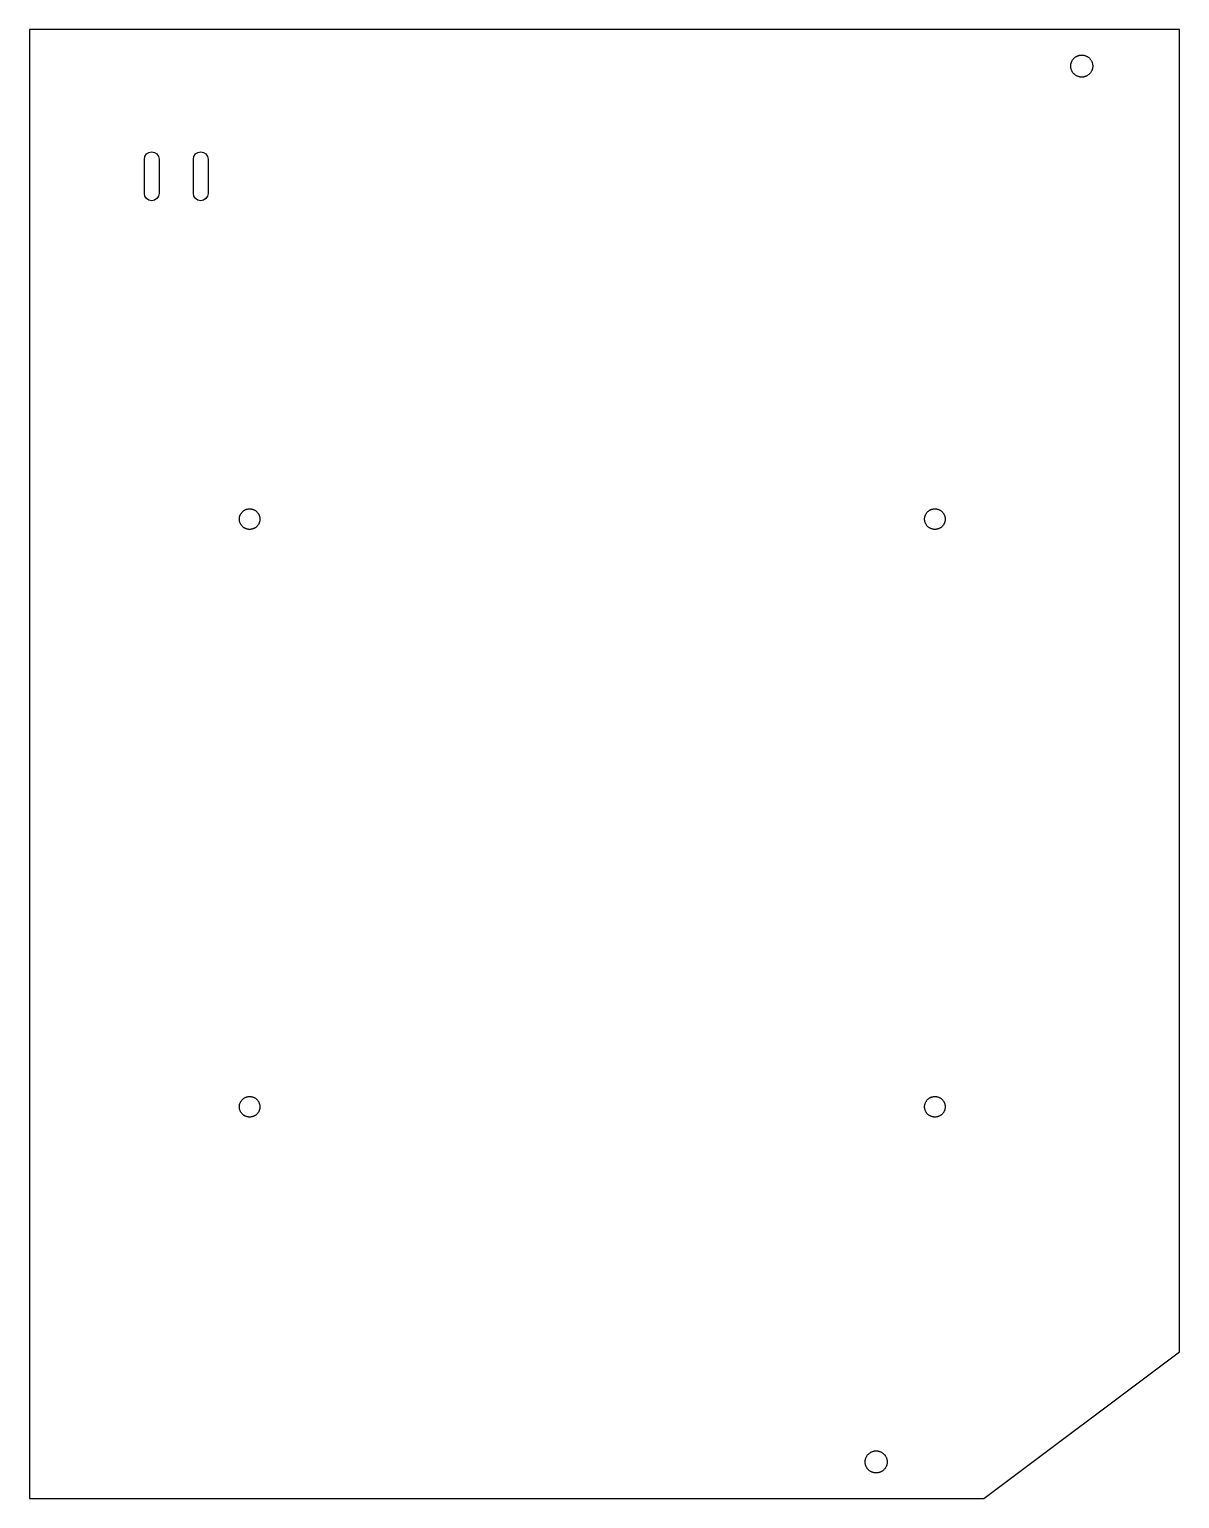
# Model space of a CAD drawing. Header units: metres. Extents: x 0 to 473, y 0 to 300.
# Drawn here: x 238 to 473, y 0 to 300 of the extents above; entities that cross this region are included whole.
import ezdxf

# ---------------------------------------------------------------- set-up
doc = ezdxf.new("R2010")
doc.units = ezdxf.units.M

msp = doc.modelspace()

# ---------------------------------------------------------------- linework, layer by layer
for p, q in [((473, 300), (238, 300)), ((238, 300), (238, 0)), ((473, 30), (473, 300)), ((451.261, 293.927), (451.333, 294.011)), ((451.333, 294.011), (451.409, 294.091)), ((451.409, 294.091), (451.489, 294.167)), ((451.489, 294.167), (451.573, 294.239)), ((451.573, 294.239), (451.66, 294.307)), ((451.66, 294.307), (451.75, 294.371)), ((451.75, 294.371), (451.843, 294.43)), ((451.843, 294.43), (451.939, 294.484)), ((451.939, 294.484), (452.038, 294.534)), ((452.038, 294.534), (452.139, 294.579)), ((452.139, 294.579), (452.242, 294.618)), ((452.242, 294.618), (452.347, 294.653)), ((452.347, 294.653), (452.453, 294.683)), ((452.453, 294.683), (452.561, 294.707)), ((452.561, 294.707), (452.67, 294.726)), ((452.67, 294.726), (452.779, 294.739)), ((452.779, 294.739), (452.89, 294.747)), ((452.89, 294.747), (453, 294.75)), ((453, 294.75), (453.11, 294.747)), ((453.11, 294.747), (453.221, 294.739)), ((453.221, 294.739), (453.33, 294.726)), ((453.33, 294.726), (453.439, 294.707)), ((453.439, 294.707), (453.547, 294.683)), ((453.547, 294.683), (453.653, 294.653)), ((453.653, 294.653), (453.758, 294.618)), ((453.758, 294.618), (453.861, 294.579)), ((453.861, 294.579), (453.962, 294.534)), ((453.962, 294.534), (454.061, 294.484)), ((454.061, 294.484), (454.157, 294.43)), ((454.157, 294.43), (454.25, 294.371)), ((454.25, 294.371), (454.34, 294.307)), ((454.34, 294.307), (454.427, 294.239)), ((454.427, 294.239), (454.511, 294.167)), ((454.511, 294.167), (454.591, 294.091)), ((454.591, 294.091), (454.667, 294.011)), ((454.667, 294.011), (454.739, 293.927)), ((450.75, 292.5), (450.753, 292.61)), ((450.753, 292.39), (450.75, 292.5)), ((450.753, 292.61), (450.761, 292.721)), ((450.761, 292.279), (450.753, 292.39)), ((450.761, 292.721), (450.774, 292.83)), ((450.774, 292.17), (450.761, 292.279)), ((450.774, 292.83), (450.793, 292.939)), ((450.793, 292.061), (450.774, 292.17)), ((450.793, 292.939), (450.817, 293.047)), ((450.817, 291.953), (450.793, 292.061)), ((450.817, 293.047), (450.847, 293.153)), ((450.847, 291.847), (450.817, 291.953)), ((450.847, 293.153), (450.882, 293.258)), ((450.882, 291.742), (450.847, 291.847)), ((450.882, 293.258), (450.921, 293.361)), ((450.921, 291.639), (450.882, 291.742)), ((450.921, 293.361), (450.966, 293.462)), ((450.966, 291.538), (450.921, 291.639)), ((450.966, 293.462), (451.016, 293.561)), ((451.016, 291.439), (450.966, 291.538)), ((451.016, 293.561), (451.07, 293.657)), ((451.07, 291.343), (451.016, 291.439)), ((451.07, 293.657), (451.129, 293.75)), ((451.129, 291.25), (451.07, 291.343)), ((451.129, 293.75), (451.193, 293.84)), ((451.193, 291.16), (451.129, 291.25)), ((451.193, 293.84), (451.261, 293.927)), ((451.261, 291.073), (451.193, 291.16)), ((451.333, 290.989), (451.261, 291.073)), ((454.739, 291.073), (454.667, 290.989)), ((454.739, 293.927), (454.807, 293.84)), ((454.807, 291.16), (454.739, 291.073)), ((454.807, 293.84), (454.871, 293.75)), ((454.871, 291.25), (454.807, 291.16)), ((454.871, 293.75), (454.93, 293.657)), ((454.93, 291.343), (454.871, 291.25)), ((454.93, 293.657), (454.984, 293.561)), ((454.984, 291.439), (454.93, 291.343)), ((454.984, 293.561), (455.034, 293.462)), ((455.034, 291.538), (454.984, 291.439)), ((455.034, 293.462), (455.079, 293.361)), ((455.079, 291.639), (455.034, 291.538)), ((455.079, 293.361), (455.118, 293.258)), ((455.118, 291.742), (455.079, 291.639)), ((455.118, 293.258), (455.153, 293.153)), ((455.153, 291.847), (455.118, 291.742)), ((455.153, 293.153), (455.183, 293.047)), ((455.183, 291.953), (455.153, 291.847)), ((455.183, 293.047), (455.207, 292.939)), ((455.207, 292.061), (455.183, 291.953)), ((455.207, 292.939), (455.226, 292.83)), ((455.226, 292.17), (455.207, 292.061)), ((455.226, 292.83), (455.239, 292.721)), ((455.239, 292.279), (455.226, 292.17)), ((455.239, 292.721), (455.247, 292.61)), ((455.247, 292.39), (455.239, 292.279)), ((455.247, 292.61), (455.25, 292.5)), ((455.25, 292.5), (455.247, 292.39)), ((451.409, 290.909), (451.333, 290.989)), ((451.489, 290.833), (451.409, 290.909)), ((451.573, 290.761), (451.489, 290.833)), ((451.66, 290.693), (451.573, 290.761)), ((451.75, 290.629), (451.66, 290.693)), ((451.843, 290.57), (451.75, 290.629)), ((451.939, 290.516), (451.843, 290.57)), ((452.038, 290.466), (451.939, 290.516)), ((452.139, 290.421), (452.038, 290.466)), ((452.242, 290.382), (452.139, 290.421)), ((452.347, 290.347), (452.242, 290.382)), ((452.453, 290.317), (452.347, 290.347)), ((452.561, 290.293), (452.453, 290.317)), ((452.67, 290.274), (452.561, 290.293)), ((452.779, 290.261), (452.67, 290.274)), ((452.89, 290.253), (452.779, 290.261)), ((453, 290.25), (452.89, 290.253)), ((453.11, 290.253), (453, 290.25)), ((453.221, 290.261), (453.11, 290.253)), ((453.33, 290.274), (453.221, 290.261)), ((453.439, 290.293), (453.33, 290.274)), ((453.547, 290.317), (453.439, 290.293)), ((453.653, 290.347), (453.547, 290.317)), ((453.758, 290.382), (453.653, 290.347)), ((453.861, 290.421), (453.758, 290.382)), ((453.962, 290.466), (453.861, 290.421)), ((454.061, 290.516), (453.962, 290.466)), ((454.157, 290.57), (454.061, 290.516)), ((454.25, 290.629), (454.157, 290.57)), ((454.34, 290.693), (454.25, 290.629)), ((454.427, 290.761), (454.34, 290.693)), ((454.511, 290.833), (454.427, 290.761)), ((454.591, 290.909), (454.511, 290.833)), ((454.667, 290.989), (454.591, 290.909)), ((261.5, 273.5), (261.614, 274.074)), ((261.5, 266.5), (261.5, 273.5)), ((261.614, 274.074), (261.939, 274.561)), ((261.939, 274.561), (262.426, 274.886)), ((262.426, 274.886), (263, 275)), ((263, 275), (263.574, 274.886)), ((263.574, 274.886), (264.061, 274.561)), ((264.061, 274.561), (264.386, 274.074)), ((264.386, 274.074), (264.5, 273.5)), ((264.5, 273.5), (264.5, 266.5)), ((271.5, 273.5), (271.614, 274.074)), ((271.5, 266.5), (271.5, 273.5)), ((271.614, 274.074), (271.939, 274.561)), ((271.939, 274.561), (272.426, 274.886)), ((272.426, 274.886), (273, 275)), ((273, 275), (273.574, 274.886)), ((273.574, 274.886), (274.061, 274.561)), ((274.061, 274.561), (274.386, 274.074)), ((274.386, 274.074), (274.5, 273.5)), ((274.5, 273.5), (274.5, 266.5)), ((261.614, 265.926), (261.5, 266.5)), ((261.939, 265.439), (261.614, 265.926)), ((262.426, 265.114), (261.939, 265.439)), ((263, 265), (262.426, 265.114)), ((263.574, 265.114), (263, 265)), ((264.061, 265.439), (263.574, 265.114)), ((264.386, 265.926), (264.061, 265.439)), ((264.5, 266.5), (264.386, 265.926)), ((271.614, 265.926), (271.5, 266.5)), ((271.939, 265.439), (271.614, 265.926)), ((272.426, 265.114), (271.939, 265.439)), ((273, 265), (272.426, 265.114)), ((273.574, 265.114), (273, 265)), ((274.061, 265.439), (273.574, 265.114)), ((274.386, 265.926), (274.061, 265.439)), ((274.5, 266.5), (274.386, 265.926)), ((281.148, 200.99), (281.199, 201.08)), ((281.199, 201.08), (281.254, 201.167)), ((281.254, 201.167), (281.313, 201.251)), ((281.313, 201.251), (281.377, 201.332)), ((281.377, 201.332), (281.444, 201.41)), ((281.444, 201.41), (281.515, 201.485)), ((281.515, 201.485), (281.59, 201.556)), ((281.59, 201.556), (281.668, 201.623)), ((281.668, 201.623), (281.749, 201.687)), ((281.749, 201.687), (281.833, 201.746)), ((281.833, 201.746), (281.92, 201.801)), ((281.92, 201.801), (282.01, 201.852)), ((282.01, 201.852), (282.102, 201.898)), ((282.102, 201.898), (282.196, 201.94)), ((282.196, 201.94), (282.293, 201.977)), ((282.293, 201.977), (282.39, 202.01)), ((282.39, 202.01), (282.49, 202.037)), ((282.49, 202.037), (282.59, 202.06)), ((282.59, 202.06), (282.692, 202.077)), ((282.692, 202.077), (282.794, 202.09)), ((282.794, 202.09), (282.897, 202.097)), ((282.897, 202.097), (283, 202.1)), ((283, 202.1), (283.103, 202.097)), ((283.103, 202.097), (283.206, 202.09)), ((283.206, 202.09), (283.308, 202.077)), ((283.308, 202.077), (283.41, 202.06)), ((283.41, 202.06), (283.51, 202.037)), ((283.51, 202.037), (283.61, 202.01)), ((283.61, 202.01), (283.707, 201.977)), ((283.707, 201.977), (283.804, 201.94)), ((283.804, 201.94), (283.898, 201.898)), ((283.898, 201.898), (283.99, 201.852)), ((283.99, 201.852), (284.08, 201.801)), ((284.08, 201.801), (284.167, 201.746)), ((284.167, 201.746), (284.251, 201.687)), ((284.251, 201.687), (284.332, 201.623)), ((284.332, 201.623), (284.41, 201.556)), ((284.41, 201.556), (284.485, 201.485)), ((284.485, 201.485), (284.556, 201.41)), ((284.556, 201.41), (284.623, 201.332)), ((284.623, 201.332), (284.687, 201.251)), ((284.687, 201.251), (284.746, 201.167)), ((284.746, 201.167), (284.801, 201.08)), ((284.801, 201.08), (284.852, 200.99)), ((421.148, 200.99), (421.199, 201.08)), ((421.199, 201.08), (421.254, 201.167)), ((421.254, 201.167), (421.313, 201.251)), ((421.313, 201.251), (421.377, 201.332)), ((421.377, 201.332), (421.444, 201.41)), ((421.444, 201.41), (421.515, 201.485)), ((421.515, 201.485), (421.59, 201.556)), ((421.59, 201.556), (421.668, 201.623)), ((421.668, 201.623), (421.749, 201.687)), ((421.749, 201.687), (421.833, 201.746)), ((421.833, 201.746), (421.92, 201.801)), ((421.92, 201.801), (422.01, 201.852)), ((422.01, 201.852), (422.102, 201.898)), ((422.102, 201.898), (422.196, 201.94)), ((422.196, 201.94), (422.293, 201.977)), ((422.293, 201.977), (422.39, 202.01)), ((422.39, 202.01), (422.49, 202.037)), ((422.49, 202.037), (422.59, 202.06)), ((422.59, 202.06), (422.692, 202.077)), ((422.692, 202.077), (422.794, 202.09)), ((422.794, 202.09), (422.897, 202.097)), ((422.897, 202.097), (423, 202.1)), ((423, 202.1), (423.103, 202.097)), ((423.103, 202.097), (423.206, 202.09)), ((423.206, 202.09), (423.308, 202.077)), ((423.308, 202.077), (423.41, 202.06)), ((423.41, 202.06), (423.51, 202.037)), ((423.51, 202.037), (423.61, 202.01)), ((423.61, 202.01), (423.707, 201.977)), ((423.707, 201.977), (423.804, 201.94)), ((423.804, 201.94), (423.898, 201.898)), ((423.898, 201.898), (423.99, 201.852)), ((423.99, 201.852), (424.08, 201.801)), ((424.08, 201.801), (424.167, 201.746)), ((424.167, 201.746), (424.251, 201.687)), ((424.251, 201.687), (424.332, 201.623)), ((424.332, 201.623), (424.41, 201.556)), ((424.41, 201.556), (424.485, 201.485)), ((424.485, 201.485), (424.556, 201.41)), ((424.556, 201.41), (424.623, 201.332)), ((424.623, 201.332), (424.687, 201.251)), ((424.687, 201.251), (424.746, 201.167)), ((424.746, 201.167), (424.801, 201.08)), ((424.801, 201.08), (424.852, 200.99)), ((280.9, 200), (280.903, 200.103)), ((280.903, 199.897), (280.9, 200)), ((280.903, 200.103), (280.91, 200.206)), ((280.91, 199.794), (280.903, 199.897)), ((280.91, 200.206), (280.923, 200.308)), ((280.923, 199.692), (280.91, 199.794)), ((280.923, 200.308), (280.94, 200.41)), ((280.94, 199.59), (280.923, 199.692)), ((280.94, 200.41), (280.963, 200.51)), ((280.963, 199.49), (280.94, 199.59)), ((280.963, 200.51), (280.99, 200.61)), ((280.99, 199.39), (280.963, 199.49)), ((280.99, 200.61), (281.023, 200.707)), ((281.023, 199.293), (280.99, 199.39)), ((281.023, 200.707), (281.06, 200.804)), ((281.06, 199.196), (281.023, 199.293)), ((281.06, 200.804), (281.102, 200.898)), ((281.102, 199.102), (281.06, 199.196)), ((281.102, 200.898), (281.148, 200.99)), ((281.148, 199.01), (281.102, 199.102)), ((281.199, 198.92), (281.148, 199.01)), ((281.254, 198.833), (281.199, 198.92)), ((281.313, 198.749), (281.254, 198.833)), ((281.377, 198.668), (281.313, 198.749)), ((281.444, 198.59), (281.377, 198.668)), ((281.515, 198.515), (281.444, 198.59)), ((281.59, 198.444), (281.515, 198.515)), ((281.668, 198.377), (281.59, 198.444)), ((281.749, 198.313), (281.668, 198.377)), ((281.833, 198.254), (281.749, 198.313)), ((281.92, 198.199), (281.833, 198.254)), ((282.01, 198.148), (281.92, 198.199)), ((282.102, 198.102), (282.01, 198.148)), ((282.196, 198.06), (282.102, 198.102)), ((282.293, 198.023), (282.196, 198.06)), ((282.39, 197.99), (282.293, 198.023)), ((283.707, 198.023), (283.61, 197.99)), ((283.804, 198.06), (283.707, 198.023)), ((283.898, 198.102), (283.804, 198.06)), ((283.99, 198.148), (283.898, 198.102)), ((284.08, 198.199), (283.99, 198.148)), ((284.167, 198.254), (284.08, 198.199)), ((284.251, 198.313), (284.167, 198.254)), ((284.332, 198.377), (284.251, 198.313)), ((284.41, 198.444), (284.332, 198.377)), ((284.485, 198.515), (284.41, 198.444)), ((284.556, 198.59), (284.485, 198.515)), ((284.623, 198.668), (284.556, 198.59)), ((284.687, 198.749), (284.623, 198.668)), ((284.746, 198.833), (284.687, 198.749)), ((284.801, 198.92), (284.746, 198.833)), ((284.852, 199.01), (284.801, 198.92)), ((284.852, 200.99), (284.898, 200.898)), ((284.898, 199.102), (284.852, 199.01)), ((284.898, 200.898), (284.94, 200.804)), ((284.94, 199.196), (284.898, 199.102)), ((284.94, 200.804), (284.977, 200.707)), ((284.977, 199.293), (284.94, 199.196)), ((284.977, 200.707), (285.01, 200.61)), ((285.01, 199.39), (284.977, 199.293)), ((285.01, 200.61), (285.037, 200.51)), ((285.037, 199.49), (285.01, 199.39)), ((285.037, 200.51), (285.06, 200.41)), ((285.06, 199.59), (285.037, 199.49)), ((285.06, 200.41), (285.077, 200.308)), ((285.077, 199.692), (285.06, 199.59)), ((285.077, 200.308), (285.09, 200.206)), ((285.09, 199.794), (285.077, 199.692)), ((285.09, 200.206), (285.097, 200.103)), ((285.097, 199.897), (285.09, 199.794)), ((285.097, 200.103), (285.1, 200)), ((285.1, 200), (285.097, 199.897)), ((420.9, 200), (420.903, 200.103)), ((420.903, 199.897), (420.9, 200)), ((420.903, 200.103), (420.91, 200.206)), ((420.91, 199.794), (420.903, 199.897)), ((420.91, 200.206), (420.923, 200.308)), ((420.923, 199.692), (420.91, 199.794)), ((420.923, 200.308), (420.94, 200.41)), ((420.94, 199.59), (420.923, 199.692)), ((420.94, 200.41), (420.963, 200.51)), ((420.963, 199.49), (420.94, 199.59)), ((420.963, 200.51), (420.99, 200.61)), ((420.99, 199.39), (420.963, 199.49)), ((420.99, 200.61), (421.023, 200.707)), ((421.023, 199.293), (420.99, 199.39)), ((421.023, 200.707), (421.06, 200.804)), ((421.06, 199.196), (421.023, 199.293)), ((421.06, 200.804), (421.102, 200.898)), ((421.102, 199.102), (421.06, 199.196)), ((421.102, 200.898), (421.148, 200.99)), ((421.148, 199.01), (421.102, 199.102)), ((421.199, 198.92), (421.148, 199.01)), ((421.254, 198.833), (421.199, 198.92)), ((421.313, 198.749), (421.254, 198.833)), ((421.377, 198.668), (421.313, 198.749)), ((421.444, 198.59), (421.377, 198.668)), ((421.515, 198.515), (421.444, 198.59)), ((421.59, 198.444), (421.515, 198.515)), ((421.668, 198.377), (421.59, 198.444)), ((421.749, 198.313), (421.668, 198.377)), ((421.833, 198.254), (421.749, 198.313)), ((421.92, 198.199), (421.833, 198.254)), ((422.01, 198.148), (421.92, 198.199)), ((422.102, 198.102), (422.01, 198.148)), ((422.196, 198.06), (422.102, 198.102)), ((422.293, 198.023), (422.196, 198.06)), ((422.39, 197.99), (422.293, 198.023)), ((423.707, 198.023), (423.61, 197.99)), ((423.804, 198.06), (423.707, 198.023)), ((423.898, 198.102), (423.804, 198.06)), ((423.99, 198.148), (423.898, 198.102)), ((424.08, 198.199), (423.99, 198.148)), ((424.167, 198.254), (424.08, 198.199)), ((424.251, 198.313), (424.167, 198.254)), ((424.332, 198.377), (424.251, 198.313)), ((424.41, 198.444), (424.332, 198.377)), ((424.485, 198.515), (424.41, 198.444)), ((424.556, 198.59), (424.485, 198.515)), ((424.623, 198.668), (424.556, 198.59)), ((424.687, 198.749), (424.623, 198.668)), ((424.746, 198.833), (424.687, 198.749)), ((424.801, 198.92), (424.746, 198.833)), ((424.852, 199.01), (424.801, 198.92)), ((424.852, 200.99), (424.898, 200.898)), ((424.898, 199.102), (424.852, 199.01)), ((424.898, 200.898), (424.94, 200.804)), ((424.94, 199.196), (424.898, 199.102)), ((424.94, 200.804), (424.977, 200.707)), ((424.977, 199.293), (424.94, 199.196)), ((424.977, 200.707), (425.01, 200.61)), ((425.01, 199.39), (424.977, 199.293)), ((425.01, 200.61), (425.037, 200.51)), ((425.037, 199.49), (425.01, 199.39)), ((425.037, 200.51), (425.06, 200.41)), ((425.06, 199.59), (425.037, 199.49)), ((425.06, 200.41), (425.077, 200.308)), ((425.077, 199.692), (425.06, 199.59)), ((425.077, 200.308), (425.09, 200.206)), ((425.09, 199.794), (425.077, 199.692)), ((425.09, 200.206), (425.097, 200.103)), ((425.097, 199.897), (425.09, 199.794)), ((425.097, 200.103), (425.1, 200)), ((425.1, 200), (425.097, 199.897)), ((282.49, 197.963), (282.39, 197.99)), ((282.59, 197.94), (282.49, 197.963)), ((282.692, 197.923), (282.59, 197.94)), ((282.794, 197.91), (282.692, 197.923)), ((282.897, 197.903), (282.794, 197.91)), ((283, 197.9), (282.897, 197.903)), ((283.103, 197.903), (283, 197.9)), ((283.206, 197.91), (283.103, 197.903)), ((283.308, 197.923), (283.206, 197.91)), ((283.41, 197.94), (283.308, 197.923)), ((283.51, 197.963), (283.41, 197.94)), ((283.61, 197.99), (283.51, 197.963)), ((422.49, 197.963), (422.39, 197.99)), ((422.59, 197.94), (422.49, 197.963)), ((422.692, 197.923), (422.59, 197.94)), ((422.794, 197.91), (422.692, 197.923)), ((422.897, 197.903), (422.794, 197.91)), ((423, 197.9), (422.897, 197.903)), ((423.103, 197.903), (423, 197.9)), ((423.206, 197.91), (423.103, 197.903)), ((423.308, 197.923), (423.206, 197.91)), ((423.41, 197.94), (423.308, 197.923)), ((423.51, 197.963), (423.41, 197.94)), ((423.61, 197.99), (423.51, 197.963)), ((281.148, 80.9899), (281.199, 81.0796)), ((281.199, 81.0796), (281.254, 81.1667)), ((281.254, 81.1667), (281.313, 81.251)), ((281.313, 81.251), (281.377, 81.3322)), ((281.377, 81.3322), (281.444, 81.4103)), ((281.444, 81.4103), (281.515, 81.4849)), ((281.515, 81.4849), (281.59, 81.556)), ((281.59, 81.556), (281.668, 81.6233)), ((281.668, 81.6233), (281.749, 81.6867)), ((281.749, 81.6867), (281.833, 81.7461)), ((281.833, 81.7461), (281.92, 81.8012)), ((281.92, 81.8012), (282.01, 81.852)), ((282.01, 81.852), (282.102, 81.8984)), ((282.102, 81.8984), (282.196, 81.9402)), ((282.196, 81.9402), (282.293, 81.9772)), ((282.293, 81.9772), (282.39, 82.0096)), ((282.39, 82.0096), (282.49, 82.0371)), ((282.49, 82.0371), (282.59, 82.0597)), ((282.59, 82.0597), (282.692, 82.0773)), ((282.692, 82.0773), (282.794, 82.0899)), ((282.794, 82.0899), (282.897, 82.0975)), ((282.897, 82.0975), (283, 82.1)), ((283, 82.1), (283.103, 82.0975)), ((283.103, 82.0975), (283.206, 82.0899)), ((283.206, 82.0899), (283.308, 82.0773)), ((283.308, 82.0773), (283.41, 82.0597)), ((283.41, 82.0597), (283.51, 82.0371)), ((283.51, 82.0371), (283.61, 82.0096)), ((283.61, 82.0096), (283.707, 81.9772)), ((283.707, 81.9772), (283.804, 81.9402)), ((283.804, 81.9402), (283.898, 81.8984)), ((283.898, 81.8984), (283.99, 81.852)), ((283.99, 81.852), (284.08, 81.8012)), ((284.08, 81.8012), (284.167, 81.7461)), ((284.167, 81.7461), (284.251, 81.6867)), ((284.251, 81.6867), (284.332, 81.6233)), ((284.332, 81.6233), (284.41, 81.556)), ((284.41, 81.556), (284.485, 81.4849)), ((284.485, 81.4849), (284.556, 81.4103)), ((284.556, 81.4103), (284.623, 81.3322)), ((284.623, 81.3322), (284.687, 81.251)), ((284.687, 81.251), (284.746, 81.1667)), ((284.746, 81.1667), (284.801, 81.0796)), ((284.801, 81.0796), (284.852, 80.9899)), ((421.148, 80.9899), (421.199, 81.0796)), ((421.199, 81.0796), (421.254, 81.1667)), ((421.254, 81.1667), (421.313, 81.251)), ((421.313, 81.251), (421.377, 81.3322)), ((421.377, 81.3322), (421.444, 81.4103)), ((421.444, 81.4103), (421.515, 81.4849)), ((421.515, 81.4849), (421.59, 81.556)), ((421.59, 81.556), (421.668, 81.6233)), ((421.668, 81.6233), (421.749, 81.6867)), ((421.749, 81.6867), (421.833, 81.7461)), ((421.833, 81.7461), (421.92, 81.8012)), ((421.92, 81.8012), (422.01, 81.852)), ((422.01, 81.852), (422.102, 81.8984)), ((422.102, 81.8984), (422.196, 81.9402)), ((422.196, 81.9402), (422.293, 81.9772)), ((422.293, 81.9772), (422.39, 82.0096)), ((422.39, 82.0096), (422.49, 82.0371)), ((422.49, 82.0371), (422.59, 82.0597)), ((422.59, 82.0597), (422.692, 82.0773)), ((422.692, 82.0773), (422.794, 82.0899)), ((422.794, 82.0899), (422.897, 82.0975)), ((422.897, 82.0975), (423, 82.1)), ((423, 82.1), (423.103, 82.0975)), ((423.103, 82.0975), (423.206, 82.0899)), ((423.206, 82.0899), (423.308, 82.0773)), ((423.308, 82.0773), (423.41, 82.0597)), ((423.41, 82.0597), (423.51, 82.0371)), ((423.51, 82.0371), (423.61, 82.0096)), ((423.61, 82.0096), (423.707, 81.9772)), ((423.707, 81.9772), (423.804, 81.9402)), ((423.804, 81.9402), (423.898, 81.8984)), ((423.898, 81.8984), (423.99, 81.852)), ((423.99, 81.852), (424.08, 81.8012)), ((424.08, 81.8012), (424.167, 81.7461)), ((424.167, 81.7461), (424.251, 81.6867)), ((424.251, 81.6867), (424.332, 81.6233)), ((424.332, 81.6233), (424.41, 81.556)), ((424.41, 81.556), (424.485, 81.4849)), ((424.485, 81.4849), (424.556, 81.4103)), ((424.556, 81.4103), (424.623, 81.3322)), ((424.623, 81.3322), (424.687, 81.251)), ((424.687, 81.251), (424.746, 81.1667)), ((424.746, 81.1667), (424.801, 81.0796)), ((424.801, 81.0796), (424.852, 80.9899)), ((280.9, 80), (280.903, 80.103)), ((280.903, 79.897), (280.9, 80)), ((280.903, 80.103), (280.91, 80.2058)), ((280.91, 79.7942), (280.903, 79.897)), ((280.91, 80.2058), (280.923, 80.3081)), ((280.923, 79.6919), (280.91, 79.7942)), ((280.923, 80.3081), (280.94, 80.4097)), ((280.94, 79.5903), (280.923, 79.6919)), ((280.94, 80.4097), (280.963, 80.5103)), ((280.963, 79.4897), (280.94, 79.5903)), ((280.963, 80.5103), (280.99, 80.6096)), ((280.99, 79.3904), (280.963, 79.4897)), ((280.99, 80.6096), (281.023, 80.7075)), ((281.023, 79.2925), (280.99, 79.3904)), ((281.023, 80.7075), (281.06, 80.8036)), ((281.06, 79.1964), (281.023, 79.2925)), ((281.06, 80.8036), (281.102, 80.8979)), ((281.102, 79.1021), (281.06, 79.1964)), ((281.102, 80.8979), (281.148, 80.9899)), ((281.148, 79.0101), (281.102, 79.1021)), ((281.199, 78.9204), (281.148, 79.0101)), ((281.254, 78.8333), (281.199, 78.9204)), ((281.313, 78.749), (281.254, 78.8333)), ((281.377, 78.6678), (281.313, 78.749)), ((281.444, 78.5897), (281.377, 78.6678)), ((281.515, 78.5151), (281.444, 78.5897)), ((281.59, 78.444), (281.515, 78.5151)), ((281.668, 78.3767), (281.59, 78.444)), ((281.749, 78.3133), (281.668, 78.3767)), ((281.833, 78.2539), (281.749, 78.3133)), ((281.92, 78.1988), (281.833, 78.2539)), ((282.01, 78.148), (281.92, 78.1988)), ((282.102, 78.1016), (282.01, 78.148)), ((282.196, 78.0599), (282.102, 78.1016)), ((282.293, 78.0228), (282.196, 78.0599)), ((282.39, 77.9904), (282.293, 78.0228)), ((283.707, 78.0228), (283.61, 77.9904)), ((283.804, 78.0599), (283.707, 78.0228)), ((283.898, 78.1016), (283.804, 78.0599)), ((283.99, 78.148), (283.898, 78.1016)), ((284.08, 78.1988), (283.99, 78.148)), ((284.167, 78.2539), (284.08, 78.1988)), ((284.251, 78.3133), (284.167, 78.2539)), ((284.332, 78.3767), (284.251, 78.3133)), ((284.41, 78.444), (284.332, 78.3767)), ((284.485, 78.5151), (284.41, 78.444)), ((284.556, 78.5897), (284.485, 78.5151)), ((284.623, 78.6678), (284.556, 78.5897)), ((284.687, 78.749), (284.623, 78.6678)), ((284.746, 78.8333), (284.687, 78.749)), ((284.801, 78.9204), (284.746, 78.8333)), ((284.852, 79.0101), (284.801, 78.9204)), ((284.852, 80.9899), (284.898, 80.8979)), ((284.898, 79.1021), (284.852, 79.0101)), ((284.898, 80.8979), (284.94, 80.8036)), ((284.94, 79.1964), (284.898, 79.1021)), ((284.94, 80.8036), (284.977, 80.7075)), ((284.977, 79.2925), (284.94, 79.1964)), ((284.977, 80.7075), (285.01, 80.6096)), ((285.01, 79.3904), (284.977, 79.2925)), ((285.01, 80.6096), (285.037, 80.5103)), ((285.037, 79.4897), (285.01, 79.3904)), ((285.037, 80.5103), (285.06, 80.4097)), ((285.06, 79.5903), (285.037, 79.4897)), ((285.06, 80.4097), (285.077, 80.3081)), ((285.077, 79.6919), (285.06, 79.5903)), ((285.077, 80.3081), (285.09, 80.2058)), ((285.09, 79.7942), (285.077, 79.6919)), ((285.09, 80.2058), (285.097, 80.103)), ((285.097, 79.897), (285.09, 79.7942)), ((285.097, 80.103), (285.1, 80)), ((285.1, 80), (285.097, 79.897)), ((420.9, 80), (420.903, 80.103)), ((420.903, 79.897), (420.9, 80)), ((420.903, 80.103), (420.91, 80.2058)), ((420.91, 79.7942), (420.903, 79.897)), ((420.91, 80.2058), (420.923, 80.3081)), ((420.923, 79.6919), (420.91, 79.7942)), ((420.923, 80.3081), (420.94, 80.4097)), ((420.94, 79.5903), (420.923, 79.6919)), ((420.94, 80.4097), (420.963, 80.5103)), ((420.963, 79.4897), (420.94, 79.5903)), ((420.963, 80.5103), (420.99, 80.6096)), ((420.99, 79.3904), (420.963, 79.4897)), ((420.99, 80.6096), (421.023, 80.7075)), ((421.023, 79.2925), (420.99, 79.3904)), ((421.023, 80.7075), (421.06, 80.8036)), ((421.06, 79.1964), (421.023, 79.2925)), ((421.06, 80.8036), (421.102, 80.8979)), ((421.102, 79.1021), (421.06, 79.1964)), ((421.102, 80.8979), (421.148, 80.9899)), ((421.148, 79.0101), (421.102, 79.1021)), ((421.199, 78.9204), (421.148, 79.0101)), ((421.254, 78.8333), (421.199, 78.9204)), ((421.313, 78.749), (421.254, 78.8333)), ((421.377, 78.6678), (421.313, 78.749)), ((421.444, 78.5897), (421.377, 78.6678)), ((421.515, 78.5151), (421.444, 78.5897)), ((421.59, 78.444), (421.515, 78.5151)), ((421.668, 78.3767), (421.59, 78.444)), ((421.749, 78.3133), (421.668, 78.3767)), ((421.833, 78.2539), (421.749, 78.3133)), ((421.92, 78.1988), (421.833, 78.2539)), ((422.01, 78.148), (421.92, 78.1988)), ((422.102, 78.1016), (422.01, 78.148)), ((422.196, 78.0599), (422.102, 78.1016)), ((422.293, 78.0228), (422.196, 78.0599)), ((422.39, 77.9904), (422.293, 78.0228)), ((423.707, 78.0228), (423.61, 77.9904)), ((423.804, 78.0599), (423.707, 78.0228)), ((423.898, 78.1016), (423.804, 78.0599)), ((423.99, 78.148), (423.898, 78.1016)), ((424.08, 78.1988), (423.99, 78.148)), ((424.167, 78.2539), (424.08, 78.1988)), ((424.251, 78.3133), (424.167, 78.2539)), ((424.332, 78.3767), (424.251, 78.3133)), ((424.41, 78.444), (424.332, 78.3767)), ((424.485, 78.5151), (424.41, 78.444)), ((424.556, 78.5897), (424.485, 78.5151)), ((424.623, 78.6678), (424.556, 78.5897)), ((424.687, 78.749), (424.623, 78.6678)), ((424.746, 78.8333), (424.687, 78.749)), ((424.801, 78.9204), (424.746, 78.8333)), ((424.852, 79.0101), (424.801, 78.9204)), ((424.852, 80.9899), (424.898, 80.8979)), ((424.898, 79.1021), (424.852, 79.0101)), ((424.898, 80.8979), (424.94, 80.8036)), ((424.94, 79.1964), (424.898, 79.1021)), ((424.94, 80.8036), (424.977, 80.7075)), ((424.977, 79.2925), (424.94, 79.1964)), ((424.977, 80.7075), (425.01, 80.6096)), ((425.01, 79.3904), (424.977, 79.2925)), ((425.01, 80.6096), (425.037, 80.5103)), ((425.037, 79.4897), (425.01, 79.3904)), ((425.037, 80.5103), (425.06, 80.4097)), ((425.06, 79.5903), (425.037, 79.4897)), ((425.06, 80.4097), (425.077, 80.3081)), ((425.077, 79.6919), (425.06, 79.5903)), ((425.077, 80.3081), (425.09, 80.2058)), ((425.09, 79.7942), (425.077, 79.6919)), ((425.09, 80.2058), (425.097, 80.103)), ((425.097, 79.897), (425.09, 79.7942)), ((425.097, 80.103), (425.1, 80)), ((425.1, 80), (425.097, 79.897)), ((282.49, 77.9629), (282.39, 77.9904)), ((282.59, 77.9404), (282.49, 77.9629)), ((282.692, 77.9227), (282.59, 77.9404)), ((282.794, 77.9101), (282.692, 77.9227)), ((282.897, 77.9025), (282.794, 77.9101)), ((283, 77.9), (282.897, 77.9025)), ((283.103, 77.9025), (283, 77.9)), ((283.206, 77.9101), (283.103, 77.9025)), ((283.308, 77.9227), (283.206, 77.9101)), ((283.41, 77.9404), (283.308, 77.9227)), ((283.51, 77.9629), (283.41, 77.9404)), ((283.61, 77.9904), (283.51, 77.9629)), ((422.49, 77.9629), (422.39, 77.9904)), ((422.59, 77.9404), (422.49, 77.9629)), ((422.692, 77.9227), (422.59, 77.9404)), ((422.794, 77.9101), (422.692, 77.9227)), ((422.897, 77.9025), (422.794, 77.9101)), ((423, 77.9), (422.897, 77.9025)), ((423.103, 77.9025), (423, 77.9)), ((423.206, 77.9101), (423.103, 77.9025)), ((423.308, 77.9227), (423.206, 77.9101)), ((423.41, 77.9404), (423.308, 77.9227)), ((423.51, 77.9629), (423.41, 77.9404)), ((423.61, 77.9904), (423.51, 77.9629)), ((433, 0), (473, 30)), ((409.261, 8.9274), (409.333, 9.01102)), ((409.333, 9.01102), (409.409, 9.091)), ((409.409, 9.091), (409.489, 9.16714)), ((409.489, 9.16714), (409.573, 9.23929)), ((409.573, 9.23929), (409.66, 9.30722)), ((409.66, 9.30722), (409.75, 9.37082)), ((409.75, 9.37082), (409.843, 9.4299)), ((409.843, 9.4299), (409.939, 9.48433)), ((409.939, 9.48433), (410.038, 9.53398)), ((410.038, 9.53398), (410.139, 9.57874)), ((410.139, 9.57874), (410.242, 9.61848)), ((410.242, 9.61848), (410.347, 9.65312)), ((410.347, 9.65312), (410.453, 9.68257)), ((410.453, 9.68257), (410.561, 9.70677)), ((410.561, 9.70677), (410.67, 9.72566)), ((410.67, 9.72566), (410.779, 9.73917)), ((410.779, 9.73917), (410.89, 9.7473)), ((410.89, 9.7473), (411, 9.75)), ((411, 9.75), (411.11, 9.7473)), ((411.11, 9.7473), (411.221, 9.73917)), ((411.221, 9.73917), (411.33, 9.72566)), ((411.33, 9.72566), (411.439, 9.70677)), ((411.439, 9.70677), (411.547, 9.68257)), ((411.547, 9.68257), (411.653, 9.65312)), ((411.653, 9.65312), (411.758, 9.61848)), ((411.758, 9.61848), (411.861, 9.57874)), ((411.861, 9.57874), (411.962, 9.53398)), ((411.962, 9.53398), (412.061, 9.48433)), ((412.061, 9.48433), (412.157, 9.4299)), ((412.157, 9.4299), (412.25, 9.37082)), ((412.25, 9.37082), (412.34, 9.30722)), ((412.34, 9.30722), (412.427, 9.23929)), ((412.427, 9.23929), (412.511, 9.16714)), ((412.511, 9.16714), (412.591, 9.091)), ((412.591, 9.091), (412.667, 9.01102)), ((412.667, 9.01102), (412.739, 8.9274)), ((408.75, 7.5), (408.753, 7.61041)), ((408.753, 7.3896), (408.75, 7.5)), ((408.753, 7.61041), (408.761, 7.72055)), ((408.761, 7.27946), (408.753, 7.3896)), ((408.761, 7.72055), (408.774, 7.83015)), ((408.774, 7.16986), (408.761, 7.27946)), ((408.774, 7.83015), (408.793, 7.93896)), ((408.793, 7.06105), (408.774, 7.16986)), ((408.793, 7.93896), (408.817, 8.04671)), ((408.817, 6.95331), (408.793, 7.06105)), ((408.817, 8.04671), (408.847, 8.15315)), ((408.847, 6.84686), (408.817, 6.95331)), ((408.847, 8.15315), (408.882, 8.25801)), ((408.882, 6.742), (408.847, 6.84686)), ((408.882, 8.25801), (408.921, 8.36104)), ((408.921, 6.63898), (408.882, 6.742)), ((408.921, 8.36104), (408.966, 8.46201)), ((408.966, 6.53801), (408.921, 6.63898)), ((408.966, 8.46201), (409.016, 8.56065)), ((409.016, 6.43936), (408.966, 6.53801)), ((409.016, 8.56065), (409.07, 8.65674)), ((409.07, 6.34328), (409.016, 6.43936)), ((409.07, 8.65674), (409.129, 8.75005)), ((409.129, 6.24997), (409.07, 6.34328)), ((409.129, 8.75005), (409.193, 8.84033)), ((409.193, 6.15968), (409.129, 6.24997)), ((409.193, 8.84033), (409.261, 8.9274)), ((409.261, 6.07262), (409.193, 6.15968)), ((409.333, 5.989), (409.261, 6.07262)), ((412.739, 6.07262), (412.667, 5.989)), ((412.739, 8.9274), (412.807, 8.84033)), ((412.807, 6.15968), (412.739, 6.07262)), ((412.807, 8.84033), (412.871, 8.75005)), ((412.871, 6.24997), (412.807, 6.15968)), ((412.871, 8.75005), (412.93, 8.65674)), ((412.93, 6.34328), (412.871, 6.24997)), ((412.93, 8.65674), (412.984, 8.56065)), ((412.984, 6.43936), (412.93, 6.34328)), ((412.984, 8.56065), (413.034, 8.46201)), ((413.034, 6.53801), (412.984, 6.43936)), ((413.034, 8.46201), (413.079, 8.36104)), ((413.079, 6.63898), (413.034, 6.53801)), ((413.079, 8.36104), (413.118, 8.25801)), ((413.118, 6.742), (413.079, 6.63898)), ((413.118, 8.25801), (413.153, 8.15315)), ((413.153, 6.84686), (413.118, 6.742)), ((413.153, 8.15315), (413.183, 8.04671)), ((413.183, 6.95331), (413.153, 6.84686)), ((413.183, 8.04671), (413.207, 7.93896)), ((413.207, 7.06105), (413.183, 6.95331)), ((413.207, 7.93896), (413.226, 7.83015)), ((413.226, 7.16986), (413.207, 7.06105)), ((413.226, 7.83015), (413.239, 7.72055)), ((413.239, 7.27946), (413.226, 7.16986)), ((413.239, 7.72055), (413.247, 7.61041)), ((413.247, 7.3896), (413.239, 7.27946)), ((413.247, 7.61041), (413.25, 7.5)), ((413.25, 7.5), (413.247, 7.3896)), ((409.409, 5.90901), (409.333, 5.989)), ((409.489, 5.83287), (409.409, 5.90901)), ((409.573, 5.76073), (409.489, 5.83287)), ((409.66, 5.69279), (409.573, 5.76073)), ((409.75, 5.6292), (409.66, 5.69279)), ((409.843, 5.57011), (409.75, 5.6292)), ((409.939, 5.51569), (409.843, 5.57011)), ((410.038, 5.46603), (409.939, 5.51569)), ((410.139, 5.42128), (410.038, 5.46603)), ((410.242, 5.38153), (410.139, 5.42128)), ((410.347, 5.34689), (410.242, 5.38153)), ((410.453, 5.31744), (410.347, 5.34689)), ((410.561, 5.29324), (410.453, 5.31744)), ((410.67, 5.27435), (410.561, 5.29324)), ((410.779, 5.26085), (410.67, 5.27435)), ((410.89, 5.25272), (410.779, 5.26085)), ((411, 5.25), (410.89, 5.25272)), ((411.11, 5.25272), (411, 5.25)), ((411.221, 5.26085), (411.11, 5.25272)), ((411.33, 5.27435), (411.221, 5.26085)), ((411.439, 5.29324), (411.33, 5.27435)), ((411.547, 5.31744), (411.439, 5.29324)), ((411.653, 5.34689), (411.547, 5.31744)), ((411.758, 5.38153), (411.653, 5.34689)), ((411.861, 5.42128), (411.758, 5.38153)), ((411.962, 5.46603), (411.861, 5.42128)), ((412.061, 5.51569), (411.962, 5.46603)), ((412.157, 5.57011), (412.061, 5.51569)), ((412.25, 5.6292), (412.157, 5.57011)), ((412.34, 5.69279), (412.25, 5.6292)), ((412.427, 5.76073), (412.34, 5.69279)), ((412.511, 5.83287), (412.427, 5.76073)), ((412.591, 5.90901), (412.511, 5.83287)), ((412.667, 5.989), (412.591, 5.90901)), ((238, 0), (433, 0))]:
    msp.add_line(p, q)

doc.saveas('drawing.dxf')
